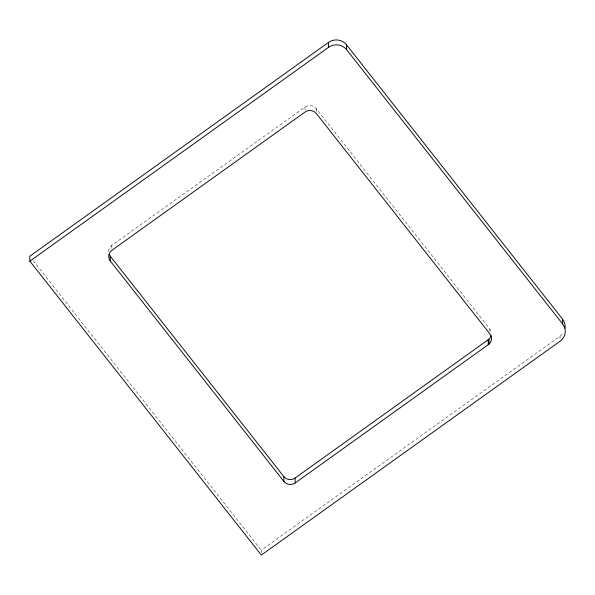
<?xml version="1.0" encoding="UTF-8"?>
<svg xmlns="http://www.w3.org/2000/svg" width="595" height="595" viewBox="0 0 595 595"><rect width="100%" height="100%" fill="white"/><g stroke="black" fill="none" stroke-linecap="round" stroke-linejoin="round"><path stroke-width="0.45" stroke-dasharray="2.98 2.23" d="M108.588 251.447A8.047 7.661 -1.4 0 1 111.808 245.393L304.96 107.122A8.047 7.661 -1.4 0 1 316.228 108.64L489.834 329.072A8.047 7.661 -1.4 0 1 491.381 332.754M261.294 552.614L261.227 550.174L559.977 336.316A12.874 12.264 -1.4 0 0 563.331 332.746M33.194 260.64L261.227 550.174M559.977 336.316L560.036 338.756M489.834 329.072L489.893 331.519M316.228 108.64L316.302 111.897M304.96 107.122L305.042 110.387M111.808 245.393L111.912 249.469"/><path stroke-width="0.89" d="M328.492 42.401L29.75 256.259L29.869 261.153L261.354 555.061L560.096 341.203A12.874 12.264 -1.4 0 0 562.684 324.03L562.565 319.143L346.513 44.826A12.874 12.264 -1.4 0 0 328.492 42.401L328.618 47.295L29.869 261.153M109.168 254.385A8.047 7.661 -1.4 0 0 110.194 256.125L283.8 476.558A8.047 7.661 -1.4 0 0 295.068 478.075L489.016 339.15A8.047 7.661 -1.4 0 0 491.143 335.736M295.187 482.969L489.135 344.044A8.047 7.661 -1.4 0 0 489.953 333.966L316.347 113.526A8.047 7.661 -1.4 0 0 305.086 112.016L111.927 250.287A8.047 7.661 -1.4 0 0 110.313 261.019L283.927 481.452A8.047 7.661 -1.4 0 0 295.187 482.969L295.068 478.075M346.513 44.826L346.632 49.712L562.684 324.03M489.135 344.044L489.016 339.15L488.175 339.752L488.294 344.639M283.8 476.558L283.927 481.452M110.194 256.125L110.313 261.019M328.618 47.295A12.874 12.264 -1.4 0 1 346.632 49.712M562.565 319.143A12.874 12.264 -1.4 0 1 565.005 328.232"/></g></svg>
